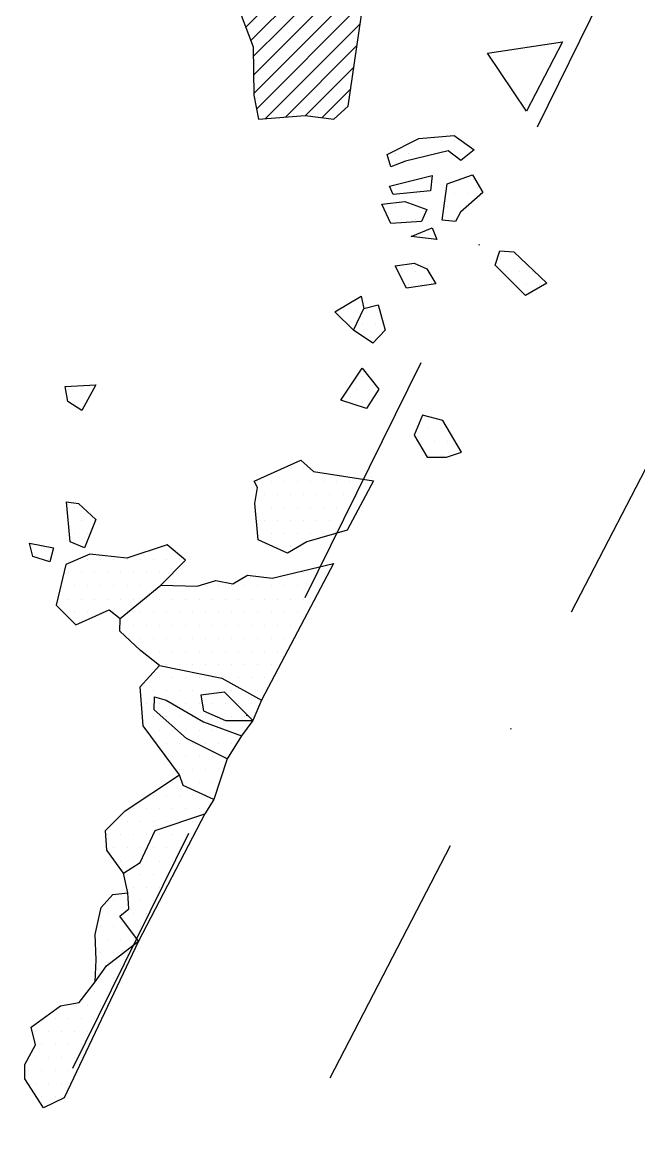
# Model space of a CAD drawing. Header units: metres. Extents: x -1260 to -954, y -1655 to -1169.
# Drawn here: x -1116.9 to -1058, y -1387.9 to -1282.4 of the extents above; entities that cross this region are included whole.
import ezdxf

# ---------------------------------------------------------------- set-up
doc = ezdxf.new("R2010")
doc.units = ezdxf.units.M
doc.header["$LTSCALE"] = 25
doc.header["$MEASUREMENT"] = 0
doc.linetypes.add('STRICHPUNKTX2', pattern=[2, 1, -0.5, 0, -0.5])
doc.layers.get('0').update_dxf_attribs({"linetype": 'CONTINUOUS'})
for name, color, linetype in [('FEUER', 1, 'CONTINUOUS'), ('GRABUNGSGRENZE', 3, 'STRICHPUNKTX2'), ('STEINE', 4, 'CONTINUOUS'), ('STEINESCHRAFF', 4, 'CONTINUOUS')]:
    doc.layers.add(name, color=color, linetype=linetype)

# ---------------------------------------------------------------- blocks, each defined once
blk = doc.blocks.new('*X13')
at = {"color": 0}
for p, q in [((-1095.53, -1282.92), (-1083.86, -1271.25)), ((-1095.05, -1284.2), (-1083.86, -1273.01)), ((-1094.82, -1285.73), (-1083.86, -1274.78)), ((-1094.8, -1287.48), (-1084.25, -1276.93)), ((-1094.78, -1289.23), (-1084.88, -1279.34)), ((-1094.51, -1290.73), (-1084.67, -1280.89)), ((-1093.67, -1291.66), (-1084.62, -1282.61)), ((-1091.75, -1291.51), (-1084.92, -1284.67)), ((-1089.84, -1291.36), (-1085.21, -1286.74)), ((-1088.27, -1291.56), (-1085.51, -1288.81))]:
    blk.add_line(p, q, dxfattribs=at)
blk = doc.blocks.new('*X15')
at = {"color": 0}
for p, q in [((-1079.375, -1293.75), (-1079.375, -1293.75)), ((-1078.125, -1293.75), (-1078.125, -1293.75)), ((-1076.875, -1293.75), (-1076.875, -1293.75)), ((-1075.625, -1293.75), (-1075.625, -1293.75)), ((-1081.25, -1295), (-1081.25, -1295)), ((-1080, -1295), (-1080, -1295)), ((-1078.75, -1295), (-1078.75, -1295)), ((-1077.5, -1295), (-1077.5, -1295)), ((-1075, -1295), (-1075, -1295)), ((-1078.75, -1297.5), (-1078.75, -1297.5)), ((-1075, -1297.5), (-1075, -1297.5)), ((-1073.75, -1297.5), (-1073.75, -1297.5)), ((-1080.625, -1298.75), (-1080.625, -1298.75)), ((-1075.625, -1298.75), (-1075.625, -1298.75)), ((-1074.375, -1298.75), (-1074.375, -1298.75)), ((-1073.125, -1298.75), (-1073.125, -1298.75)), ((-1081.25, -1300), (-1081.25, -1300)), ((-1080, -1300), (-1080, -1300)), ((-1076.25, -1300), (-1076.25, -1300)), ((-1075, -1300), (-1075, -1300)), ((-1080.625, -1301.25), (-1080.625, -1301.25)), ((-1079.375, -1301.25), (-1079.375, -1301.25)), ((-1075.625, -1301.25), (-1075.625, -1301.25)), ((-1071.25, -1305), (-1071.25, -1305)), ((-1070, -1305), (-1070, -1305)), ((-1080.625, -1306.25), (-1080.625, -1306.25)), ((-1079.375, -1306.25), (-1079.375, -1306.25)), ((-1078.125, -1306.25), (-1078.125, -1306.25)), ((-1070.625, -1306.25), (-1070.625, -1306.25)), ((-1069.375, -1306.25), (-1069.375, -1306.25)), ((-1068.125, -1306.25), (-1068.125, -1306.25)), ((-1080, -1307.5), (-1080, -1307.5)), ((-1078.75, -1307.5), (-1078.75, -1307.5)), ((-1068.75, -1307.5), (-1068.75, -1307.5)), ((-1067.5, -1307.5), (-1067.5, -1307.5)), ((-1086.25, -1310), (-1086.25, -1310)), ((-1085, -1310), (-1085, -1310)), ((-1083.75, -1310), (-1083.75, -1310)), ((-1085.625, -1311.25), (-1085.625, -1311.25)), ((-1084.375, -1311.25), (-1084.375, -1311.25)), ((-1083.125, -1311.25), (-1083.125, -1311.25)), ((-1083.75, -1312.5), (-1083.75, -1312.5)), ((-1084.375, -1316.25), (-1084.375, -1316.25)), ((-1112.5, -1317.5), (-1112.5, -1317.5)), ((-1111.25, -1317.5), (-1111.25, -1317.5)), ((-1085, -1317.5), (-1085, -1317.5)), ((-1083.75, -1317.5), (-1083.75, -1317.5)), ((-1111.875, -1318.75), (-1111.875, -1318.75)), ((-1085.625, -1318.75), (-1085.625, -1318.75)), ((-1084.375, -1318.75), (-1084.375, -1318.75)), ((-1078.125, -1321.25), (-1078.125, -1321.25)), ((-1076.875, -1321.25), (-1076.875, -1321.25)), ((-1078.75, -1322.5), (-1078.75, -1322.5)), ((-1077.5, -1322.5), (-1077.5, -1322.5)), ((-1076.25, -1322.5), (-1076.25, -1322.5)), ((-1078.125, -1323.75), (-1078.125, -1323.75)), ((-1076.875, -1323.75), (-1076.875, -1323.75)), ((-1091.25, -1325), (-1091.25, -1325)), ((-1090, -1325), (-1090, -1325)), ((-1094.375, -1326.25), (-1094.375, -1326.25)), ((-1093.125, -1326.25), (-1093.125, -1326.25)), ((-1091.875, -1326.25), (-1091.875, -1326.25)), ((-1090.625, -1326.25), (-1090.625, -1326.25)), ((-1089.375, -1326.25), (-1089.375, -1326.25)), ((-1088.125, -1326.25), (-1088.125, -1326.25)), ((-1086.875, -1326.25), (-1086.875, -1326.25)), ((-1085.625, -1326.25), (-1085.625, -1326.25)), ((-1084.375, -1326.25), (-1084.375, -1326.25)), ((-1093.75, -1327.5), (-1093.75, -1327.5)), ((-1092.5, -1327.5), (-1092.5, -1327.5)), ((-1091.25, -1327.5), (-1091.25, -1327.5)), ((-1090, -1327.5), (-1090, -1327.5)), ((-1088.75, -1327.5), (-1088.75, -1327.5)), ((-1087.5, -1327.5), (-1087.5, -1327.5)), ((-1086.25, -1327.5), (-1086.25, -1327.5)), ((-1085, -1327.5), (-1085, -1327.5)), ((-1111.875, -1328.75), (-1111.875, -1328.75)), ((-1094.375, -1328.75), (-1094.375, -1328.75)), ((-1093.125, -1328.75), (-1093.125, -1328.75)), ((-1091.875, -1328.75), (-1091.875, -1328.75)), ((-1090.625, -1328.75), (-1090.625, -1328.75)), ((-1089.375, -1328.75), (-1089.375, -1328.75)), ((-1088.125, -1328.75), (-1088.125, -1328.75)), ((-1086.875, -1328.75), (-1086.875, -1328.75)), ((-1085.625, -1328.75), (-1085.625, -1328.75)), ((-1112.5, -1330), (-1112.5, -1330)), ((-1111.25, -1330), (-1111.25, -1330)), ((-1110, -1330), (-1110, -1330)), ((-1093.75, -1330), (-1093.75, -1330)), ((-1092.5, -1330), (-1092.5, -1330)), ((-1091.25, -1330), (-1091.25, -1330)), ((-1090, -1330), (-1090, -1330)), ((-1088.75, -1330), (-1088.75, -1330)), ((-1087.5, -1330), (-1087.5, -1330)), ((-1086.25, -1330), (-1086.25, -1330)), ((-1111.875, -1331.25), (-1111.875, -1331.25)), ((-1110.625, -1331.25), (-1110.625, -1331.25)), ((-1094.375, -1331.25), (-1094.375, -1331.25)), ((-1093.125, -1331.25), (-1093.125, -1331.25)), ((-1091.875, -1331.25), (-1091.875, -1331.25)), ((-1090.625, -1331.25), (-1090.625, -1331.25)), ((-1089.375, -1331.25), (-1089.375, -1331.25)), ((-1088.125, -1331.25), (-1088.125, -1331.25)), ((-1115, -1332.5), (-1115, -1332.5)), ((-1092.5, -1332.5), (-1092.5, -1332.5)), ((-1091.25, -1332.5), (-1091.25, -1332.5)), ((-1114.375, -1333.75), (-1114.375, -1333.75)), ((-1110.625, -1333.75), (-1110.625, -1333.75)), ((-1109.375, -1333.75), (-1109.375, -1333.75)), ((-1108.125, -1333.75), (-1108.125, -1333.75)), ((-1106.875, -1333.75), (-1106.875, -1333.75)), ((-1105.625, -1333.75), (-1105.625, -1333.75)), ((-1104.375, -1333.75), (-1104.375, -1333.75)), ((-1103.125, -1333.75), (-1103.125, -1333.75)), ((-1101.875, -1333.75), (-1101.875, -1333.75)), ((-1112.5, -1335), (-1112.5, -1335)), ((-1111.25, -1335), (-1111.25, -1335)), ((-1110, -1335), (-1110, -1335)), ((-1108.75, -1335), (-1108.75, -1335)), ((-1107.5, -1335), (-1107.5, -1335)), ((-1106.25, -1335), (-1106.25, -1335)), ((-1105, -1335), (-1105, -1335)), ((-1103.75, -1335), (-1103.75, -1335)), ((-1102.5, -1335), (-1102.5, -1335)), ((-1090, -1335), (-1090, -1335)), ((-1088.75, -1335), (-1088.75, -1335)), ((-1113.125, -1336.25), (-1113.125, -1336.25)), ((-1111.875, -1336.25), (-1111.875, -1336.25)), ((-1110.625, -1336.25), (-1110.625, -1336.25)), ((-1109.375, -1336.25), (-1109.375, -1336.25)), ((-1108.125, -1336.25), (-1108.125, -1336.25)), ((-1106.875, -1336.25), (-1106.875, -1336.25)), ((-1105.625, -1336.25), (-1105.625, -1336.25)), ((-1104.375, -1336.25), (-1104.375, -1336.25)), ((-1103.125, -1336.25), (-1103.125, -1336.25)), ((-1101.875, -1336.25), (-1101.875, -1336.25)), ((-1099.375, -1336.25), (-1099.375, -1336.25)), ((-1098.125, -1336.25), (-1098.125, -1336.25)), ((-1096.875, -1336.25), (-1096.875, -1336.25)), ((-1095.625, -1336.25), (-1095.625, -1336.25)), ((-1094.375, -1336.25), (-1094.375, -1336.25)), ((-1093.125, -1336.25), (-1093.125, -1336.25)), ((-1091.875, -1336.25), (-1091.875, -1336.25)), ((-1090.625, -1336.25), (-1090.625, -1336.25)), ((-1089.375, -1336.25), (-1089.375, -1336.25)), ((-1112.5, -1337.5), (-1112.5, -1337.5)), ((-1111.25, -1337.5), (-1111.25, -1337.5)), ((-1110, -1337.5), (-1110, -1337.5)), ((-1108.75, -1337.5), (-1108.75, -1337.5)), ((-1107.5, -1337.5), (-1107.5, -1337.5)), ((-1106.25, -1337.5), (-1106.25, -1337.5)), ((-1105, -1337.5), (-1105, -1337.5)), ((-1103.75, -1337.5), (-1103.75, -1337.5)), ((-1102.5, -1337.5), (-1102.5, -1337.5)), ((-1101.25, -1337.5), (-1101.25, -1337.5)), ((-1100, -1337.5), (-1100, -1337.5)), ((-1098.75, -1337.5), (-1098.75, -1337.5)), ((-1097.5, -1337.5), (-1097.5, -1337.5)), ((-1096.25, -1337.5), (-1096.25, -1337.5)), ((-1095, -1337.5), (-1095, -1337.5)), ((-1093.75, -1337.5), (-1093.75, -1337.5)), ((-1092.5, -1337.5), (-1092.5, -1337.5)), ((-1091.25, -1337.5), (-1091.25, -1337.5)), ((-1090, -1337.5), (-1090, -1337.5)), ((-1111.875, -1338.75), (-1111.875, -1338.75)), ((-1110.625, -1338.75), (-1110.625, -1338.75)), ((-1109.375, -1338.75), (-1109.375, -1338.75)), ((-1108.125, -1338.75), (-1108.125, -1338.75)), ((-1106.875, -1338.75), (-1106.875, -1338.75)), ((-1105.625, -1338.75), (-1105.625, -1338.75)), ((-1104.375, -1338.75), (-1104.375, -1338.75)), ((-1103.125, -1338.75), (-1103.125, -1338.75)), ((-1101.875, -1338.75), (-1101.875, -1338.75)), ((-1100.625, -1338.75), (-1100.625, -1338.75)), ((-1099.375, -1338.75), (-1099.375, -1338.75)), ((-1098.125, -1338.75), (-1098.125, -1338.75)), ((-1096.875, -1338.75), (-1096.875, -1338.75)), ((-1095.625, -1338.75), (-1095.625, -1338.75)), ((-1094.375, -1338.75), (-1094.375, -1338.75)), ((-1093.125, -1338.75), (-1093.125, -1338.75)), ((-1091.875, -1338.75), (-1091.875, -1338.75)), ((-1090.625, -1338.75), (-1090.625, -1338.75)), ((-1107.5, -1340), (-1107.5, -1340)), ((-1106.25, -1340), (-1106.25, -1340)), ((-1105, -1340), (-1105, -1340)), ((-1103.75, -1340), (-1103.75, -1340)), ((-1102.5, -1340), (-1102.5, -1340)), ((-1101.25, -1340), (-1101.25, -1340)), ((-1100, -1340), (-1100, -1340)), ((-1098.75, -1340), (-1098.75, -1340)), ((-1097.5, -1340), (-1097.5, -1340)), ((-1096.25, -1340), (-1096.25, -1340)), ((-1095, -1340), (-1095, -1340)), ((-1093.75, -1340), (-1093.75, -1340)), ((-1092.5, -1340), (-1092.5, -1340)), ((-1091.25, -1340), (-1091.25, -1340)), ((-1105.625, -1341.25), (-1105.625, -1341.25)), ((-1104.375, -1341.25), (-1104.375, -1341.25)), ((-1103.125, -1341.25), (-1103.125, -1341.25)), ((-1101.875, -1341.25), (-1101.875, -1341.25)), ((-1100.625, -1341.25), (-1100.625, -1341.25)), ((-1099.375, -1341.25), (-1099.375, -1341.25)), ((-1098.125, -1341.25), (-1098.125, -1341.25)), ((-1096.875, -1341.25), (-1096.875, -1341.25)), ((-1095.625, -1341.25), (-1095.625, -1341.25)), ((-1094.375, -1341.25), (-1094.375, -1341.25)), ((-1093.125, -1341.25), (-1093.125, -1341.25)), ((-1091.875, -1341.25), (-1091.875, -1341.25)), ((-1105, -1342.5), (-1105, -1342.5)), ((-1103.75, -1342.5), (-1103.75, -1342.5)), ((-1102.5, -1342.5), (-1102.5, -1342.5)), ((-1101.25, -1342.5), (-1101.25, -1342.5)), ((-1100, -1342.5), (-1100, -1342.5)), ((-1098.75, -1342.5), (-1098.75, -1342.5)), ((-1097.5, -1342.5), (-1097.5, -1342.5)), ((-1096.25, -1342.5), (-1096.25, -1342.5)), ((-1095, -1342.5), (-1095, -1342.5)), ((-1093.75, -1342.5), (-1093.75, -1342.5)), ((-1092.5, -1342.5), (-1092.5, -1342.5)), ((-1103.125, -1343.75), (-1103.125, -1343.75)), ((-1101.875, -1343.75), (-1101.875, -1343.75)), ((-1100.625, -1343.75), (-1100.625, -1343.75)), ((-1099.375, -1343.75), (-1099.375, -1343.75)), ((-1098.125, -1343.75), (-1098.125, -1343.75)), ((-1096.875, -1343.75), (-1096.875, -1343.75)), ((-1095.625, -1343.75), (-1095.625, -1343.75)), ((-1094.375, -1343.75), (-1094.375, -1343.75)), ((-1093.125, -1343.75), (-1093.125, -1343.75)), ((-1103.75, -1345), (-1103.75, -1345)), ((-1102.5, -1345), (-1102.5, -1345)), ((-1101.25, -1345), (-1101.25, -1345)), ((-1100, -1345), (-1100, -1345)), ((-1098.75, -1345), (-1098.75, -1345)), ((-1097.5, -1345), (-1097.5, -1345)), ((-1096.25, -1345), (-1096.25, -1345)), ((-1095, -1345), (-1095, -1345)), ((-1093.75, -1345), (-1093.75, -1345)), ((-1104.375, -1346.25), (-1104.375, -1346.25)), ((-1103.125, -1346.25), (-1103.125, -1346.25)), ((-1101.875, -1346.25), (-1101.875, -1346.25)), ((-1100.625, -1346.25), (-1100.625, -1346.25)), ((-1099.375, -1346.25), (-1099.375, -1346.25)), ((-1098.125, -1346.25), (-1098.125, -1346.25)), ((-1096.875, -1346.25), (-1096.875, -1346.25)), ((-1095.625, -1346.25), (-1095.625, -1346.25)), ((-1094.375, -1346.25), (-1094.375, -1346.25)), ((-1105, -1347.5), (-1105, -1347.5)), ((-1103.75, -1347.5), (-1103.75, -1347.5)), ((-1102.5, -1347.5), (-1102.5, -1347.5)), ((-1101.25, -1347.5), (-1101.25, -1347.5)), ((-1100, -1347.5), (-1100, -1347.5)), ((-1098.75, -1347.5), (-1098.75, -1347.5)), ((-1097.5, -1347.5), (-1097.5, -1347.5)), ((-1096.25, -1347.5), (-1096.25, -1347.5)), ((-1095, -1347.5), (-1095, -1347.5)), ((-1104.375, -1348.75), (-1104.375, -1348.75)), ((-1103.125, -1348.75), (-1103.125, -1348.75)), ((-1101.875, -1348.75), (-1101.875, -1348.75)), ((-1100.625, -1348.75), (-1100.625, -1348.75)), ((-1099.375, -1348.75), (-1099.375, -1348.75)), ((-1098.125, -1348.75), (-1098.125, -1348.75)), ((-1096.875, -1348.75), (-1096.875, -1348.75)), ((-1095.625, -1348.75), (-1095.625, -1348.75)), ((-1105, -1350), (-1105, -1350)), ((-1103.75, -1350), (-1103.75, -1350)), ((-1102.5, -1350), (-1102.5, -1350)), ((-1101.25, -1350), (-1101.25, -1350)), ((-1100, -1350), (-1100, -1350)), ((-1098.75, -1350), (-1098.75, -1350)), ((-1097.5, -1350), (-1097.5, -1350)), ((-1096.25, -1350), (-1096.25, -1350)), ((-1103.125, -1351.25), (-1103.125, -1351.25)), ((-1101.875, -1351.25), (-1101.875, -1351.25)), ((-1100.625, -1351.25), (-1100.625, -1351.25)), ((-1099.375, -1351.25), (-1099.375, -1351.25)), ((-1098.125, -1351.25), (-1098.125, -1351.25)), ((-1096.875, -1351.25), (-1096.875, -1351.25)), ((-1102.5, -1352.5), (-1102.5, -1352.5)), ((-1101.25, -1352.5), (-1101.25, -1352.5)), ((-1100, -1352.5), (-1100, -1352.5)), ((-1098.75, -1352.5), (-1098.75, -1352.5)), ((-1097.5, -1352.5), (-1097.5, -1352.5)), ((-1101.875, -1353.75), (-1101.875, -1353.75)), ((-1100.625, -1353.75), (-1100.625, -1353.75)), ((-1099.375, -1353.75), (-1099.375, -1353.75)), ((-1098.125, -1353.75), (-1098.125, -1353.75)), ((-1102.5, -1355), (-1102.5, -1355)), ((-1101.25, -1355), (-1101.25, -1355)), ((-1100, -1355), (-1100, -1355)), ((-1098.75, -1355), (-1098.75, -1355)), ((-1104.375, -1356.25), (-1104.375, -1356.25)), ((-1103.125, -1356.25), (-1103.125, -1356.25)), ((-1101.875, -1356.25), (-1101.875, -1356.25)), ((-1100.625, -1356.25), (-1100.625, -1356.25)), ((-1099.375, -1356.25), (-1099.375, -1356.25)), ((-1106.25, -1357.5), (-1106.25, -1357.5)), ((-1105, -1357.5), (-1105, -1357.5)), ((-1103.75, -1357.5), (-1103.75, -1357.5)), ((-1102.5, -1357.5), (-1102.5, -1357.5)), ((-1101.25, -1357.5), (-1101.25, -1357.5)), ((-1100, -1357.5), (-1100, -1357.5)), ((-1106.875, -1358.75), (-1106.875, -1358.75)), ((-1105.625, -1358.75), (-1105.625, -1358.75)), ((-1104.375, -1358.75), (-1104.375, -1358.75)), ((-1103.125, -1358.75), (-1103.125, -1358.75)), ((-1101.875, -1358.75), (-1101.875, -1358.75)), ((-1100.625, -1358.75), (-1100.625, -1358.75)), ((-1108.75, -1360), (-1108.75, -1360)), ((-1107.5, -1360), (-1107.5, -1360)), ((-1106.25, -1360), (-1106.25, -1360)), ((-1105, -1360), (-1105, -1360)), ((-1103.75, -1360), (-1103.75, -1360)), ((-1102.5, -1360), (-1102.5, -1360)), ((-1101.25, -1360), (-1101.25, -1360)), ((-1108.125, -1361.25), (-1108.125, -1361.25)), ((-1106.875, -1361.25), (-1106.875, -1361.25)), ((-1105.625, -1361.25), (-1105.625, -1361.25)), ((-1104.375, -1361.25), (-1104.375, -1361.25)), ((-1103.125, -1361.25), (-1103.125, -1361.25)), ((-1101.875, -1361.25), (-1101.875, -1361.25)), ((-1107.5, -1362.5), (-1107.5, -1362.5)), ((-1106.25, -1362.5), (-1106.25, -1362.5)), ((-1105, -1362.5), (-1105, -1362.5)), ((-1103.75, -1362.5), (-1103.75, -1362.5)), ((-1102.5, -1362.5), (-1102.5, -1362.5)), ((-1106.875, -1363.75), (-1106.875, -1363.75)), ((-1105.625, -1363.75), (-1105.625, -1363.75)), ((-1104.375, -1363.75), (-1104.375, -1363.75)), ((-1103.125, -1363.75), (-1103.125, -1363.75)), ((-1106.25, -1365), (-1106.25, -1365)), ((-1105, -1365), (-1105, -1365)), ((-1103.75, -1365), (-1103.75, -1365)), ((-1108.125, -1366.25), (-1108.125, -1366.25)), ((-1106.875, -1366.25), (-1106.875, -1366.25)), ((-1105.625, -1366.25), (-1105.625, -1366.25)), ((-1104.375, -1366.25), (-1104.375, -1366.25)), ((-1108.75, -1367.5), (-1108.75, -1367.5)), ((-1107.5, -1367.5), (-1107.5, -1367.5)), ((-1106.25, -1367.5), (-1106.25, -1367.5)), ((-1105, -1367.5), (-1105, -1367.5)), ((-1109.375, -1368.75), (-1109.375, -1368.75)), ((-1108.125, -1368.75), (-1108.125, -1368.75)), ((-1106.875, -1368.75), (-1106.875, -1368.75)), ((-1105.625, -1368.75), (-1105.625, -1368.75)), ((-1108.75, -1370), (-1108.75, -1370)), ((-1107.5, -1370), (-1107.5, -1370)), ((-1106.25, -1370), (-1106.25, -1370)), ((-1109.375, -1371.25), (-1109.375, -1371.25)), ((-1108.125, -1371.25), (-1108.125, -1371.25)), ((-1106.875, -1371.25), (-1106.875, -1371.25)), ((-1108.75, -1372.5), (-1108.75, -1372.5)), ((-1107.5, -1372.5), (-1107.5, -1372.5)), ((-1109.375, -1373.75), (-1109.375, -1373.75)), ((-1108.125, -1373.75), (-1108.125, -1373.75)), ((-1110, -1375), (-1110, -1375)), ((-1108.75, -1375), (-1108.75, -1375)), ((-1111.875, -1376.25), (-1111.875, -1376.25)), ((-1110.625, -1376.25), (-1110.625, -1376.25)), ((-1109.375, -1376.25), (-1109.375, -1376.25)), ((-1113.75, -1377.5), (-1113.75, -1377.5)), ((-1112.5, -1377.5), (-1112.5, -1377.5)), ((-1111.25, -1377.5), (-1111.25, -1377.5)), ((-1110, -1377.5), (-1110, -1377.5)), ((-1115.625, -1378.75), (-1115.625, -1378.75)), ((-1114.375, -1378.75), (-1114.375, -1378.75)), ((-1113.125, -1378.75), (-1113.125, -1378.75)), ((-1111.875, -1378.75), (-1111.875, -1378.75)), ((-1110.625, -1378.75), (-1110.625, -1378.75)), ((-1115, -1380), (-1115, -1380)), ((-1113.75, -1380), (-1113.75, -1380)), ((-1112.5, -1380), (-1112.5, -1380)), ((-1111.25, -1380), (-1111.25, -1380)), ((-1115.625, -1381.25), (-1115.625, -1381.25)), ((-1114.375, -1381.25), (-1114.375, -1381.25)), ((-1113.125, -1381.25), (-1113.125, -1381.25)), ((-1111.875, -1381.25), (-1111.875, -1381.25)), ((-1116.25, -1382.5), (-1116.25, -1382.5)), ((-1115, -1382.5), (-1115, -1382.5)), ((-1113.75, -1382.5), (-1113.75, -1382.5)), ((-1112.5, -1382.5), (-1112.5, -1382.5)), ((-1115.625, -1383.75), (-1115.625, -1383.75)), ((-1114.375, -1383.75), (-1114.375, -1383.75)), ((-1113.125, -1383.75), (-1113.125, -1383.75)), ((-1115, -1385), (-1115, -1385)), ((-1113.75, -1385), (-1113.75, -1385))]:
    blk.add_line(p, q, dxfattribs=at)

msp = doc.modelspace()

# ---------------------------------------------------------------- linework, layer by layer
at = {"layer": 'GRABUNGSGRENZE'}
for points in [[(-1260.46, -1426.32), (-1156.4, -1472.12), (-1052.5, -1261.67)], [(-959.51, -1533.81), (-1133.59, -1472.17), (-1029.2, -1270.75)]]:
    msp.add_lwpolyline(points, dxfattribs=at)
at = {"layer": 'STEINE'}
for points in [[(-1097.58, -1276.92), (-1096.51, -1280.34), (-1094.83, -1284.78), (-1094.77, -1289.42), (-1094.32, -1291.71), (-1089.88, -1291.36), (-1087.13, -1291.71), (-1085.75, -1290.44), (-1084.53, -1281.97), (-1084.88, -1279.32), (-1083.86, -1275.5), (-1083.86, -1269.99), (-1084.68, -1267.69), (-1083.87, -1263.21), (-1084.63, -1259.99), (-1083.36, -1257.39), (-1083.87, -1250.46), (-1086.52, -1248.83), (-1088.91, -1254.18), (-1092.84, -1257.44), (-1093.61, -1258.72), (-1094.42, -1262.85), (-1097.58, -1267.19), (-1097.58, -1276.92)], [(-1068.72, -1290.94), (-1072.44, -1285.39), (-1065.3, -1284.31), (-1068.72, -1290.94)], [(-1081.67, -1296.25), (-1082.03, -1295.08), (-1079.02, -1293.55), (-1075.65, -1293.24), (-1073.71, -1294.62), (-1074.99, -1295.64), (-1076.21, -1294.72), (-1080.29, -1295.69), (-1081.67, -1296.25)], [(-1076.77, -1301.35), (-1076.31, -1297.88), (-1073.87, -1297.01), (-1072.9, -1298.7), (-1075.04, -1300.58), (-1075.5, -1301.45), (-1076.77, -1301.35)], [(-1081.46, -1298.9), (-1081.82, -1298.09), (-1077.74, -1297.07), (-1077.89, -1298.54), (-1081.46, -1298.9)], [(-1081.67, -1301.65), (-1082.53, -1299.82), (-1080.34, -1299.56), (-1078.25, -1300.33), (-1078.76, -1301.45), (-1081.67, -1301.65)], [(-1079.73, -1302.88), (-1077.74, -1302.06), (-1077.28, -1303.18), (-1079.73, -1302.88)], [(-1068.82, -1308.54), (-1071.72, -1305.63), (-1071.26, -1304.25), (-1069.94, -1304.36), (-1066.78, -1307.36), (-1068.82, -1308.54)], [(-1080.19, -1307.83), (-1081.26, -1305.68), (-1079.47, -1305.43), (-1078.25, -1305.99), (-1077.38, -1307.42), (-1080.19, -1307.83)], [(-1085.24, -1311.85), (-1087.02, -1310.07), (-1084.52, -1308.59), (-1084.27, -1309.76), (-1082.89, -1309.41), (-1082.23, -1311.85), (-1083.4, -1313.08), (-1085.24, -1311.85), (-1084.27, -1309.76)], [(-1086.46, -1318.53), (-1084.42, -1315.47), (-1082.84, -1317.46), (-1084.01, -1319.3), (-1086.46, -1318.53)], [(-1111.19, -1319.51), (-1112.52, -1318.64), (-1112.77, -1317.21), (-1109.87, -1317.06), (-1111.19, -1319.51)], [(-1074.93, -1323.48), (-1076.72, -1320.47), (-1078.66, -1319.96), (-1079.47, -1321.85), (-1078.2, -1323.94), (-1076.36, -1323.94), (-1074.93, -1323.48)], [(-1085.85, -1330.93), (-1089.72, -1332.05), (-1091.56, -1333.12), (-1094.36, -1331.85), (-1094.67, -1328.38), (-1094.41, -1326.85), (-1094.72, -1326.24), (-1090.28, -1324.25), (-1089.06, -1325.32), (-1083.35, -1326.23), (-1085.85, -1330.93)], [(-1112.31, -1332.05), (-1112.67, -1328.23), (-1111.5, -1328.38), (-1109.86, -1329.91), (-1110.93, -1332.61), (-1112.31, -1332.05)], [(-1114.25, -1333.94), (-1115.88, -1333.43), (-1116.19, -1332.15), (-1113.89, -1332.61), (-1114.25, -1333.94)], [(-1103.64, -1336.18), (-1101.3, -1333.78), (-1103.03, -1332.31), (-1106.91, -1333.58), (-1110.42, -1333.22), (-1112.72, -1334.19), (-1113.64, -1338.07), (-1111.75, -1339.96), (-1108.59, -1338.53), (-1107.52, -1339.34)], [(-1103.79, -1343.83), (-1105.58, -1342.4), (-1107.57, -1340.57), (-1107.52, -1339.34), (-1103.64, -1336.18), (-1100.17, -1336.28), (-1098.39, -1335.72), (-1096.76, -1336.03), (-1095.38, -1335.21), (-1093.03, -1335.52), (-1087.17, -1334.09), (-1094.05, -1347.14)], [(-1098.59, -1356.63), (-1101.5, -1355.3), (-1101.85, -1354.28), (-1105.32, -1349.59), (-1105.63, -1345.87), (-1103.79, -1343.83), (-1097.83, -1345.05), (-1094.05, -1347.14), (-1094.87, -1349.08), (-1095.94, -1350.56), (-1097.32, -1352.75), (-1098.59, -1356.63), (-1099.46, -1358.01)], [(-1094.87, -1349.08), (-1097.57, -1346.38), (-1099.82, -1346.68), (-1099.56, -1348.16), (-1097.47, -1349.08), (-1094.87, -1349.08)], [(-1097.32, -1352.75), (-1101.19, -1350.82), (-1104.3, -1348.06), (-1104.25, -1346.84), (-1103.13, -1347.14), (-1099.56, -1349.23), (-1095.94, -1350.56)], [(-1107.21, -1363.67), (-1108.79, -1361.47), (-1108.94, -1359.59), (-1107.06, -1357.7), (-1101.85, -1354.28)], [(-1105.78, -1370.14), (-1107.56, -1367.75), (-1106.7, -1367.08), (-1106.8, -1365.55), (-1107.21, -1363.67), (-1105.63, -1362.65), (-1104.2, -1359.59), (-1099.46, -1358.01), (-1105.78, -1370.14)], [(-1109.91, -1374.02), (-1109.81, -1371.93), (-1109.91, -1369.53), (-1109.35, -1366.93), (-1108.23, -1365.71), (-1106.8, -1365.55)], [(-1112.87, -1385.09), (-1114.85, -1386.05), (-1116.64, -1383.3), (-1116.64, -1381.92), (-1115.62, -1380.04), (-1116.03, -1378.35), (-1113.22, -1376.31), (-1111.44, -1376.01), (-1109.91, -1374.02), (-1108.84, -1372.49), (-1105.78, -1370.14), (-1112.87, -1385.09)]]:
    msp.add_lwpolyline(points, dxfattribs=at)

# ---------------------------------------------------------------- block references
at = {"layer": 'FEUER'}
msp.add_blockref('*X13', (0, 0), dxfattribs=at)
at = {"layer": 'STEINESCHRAFF'}
msp.add_blockref('*X15', (0, 0), dxfattribs=at)

doc.saveas('drawing.dxf')
